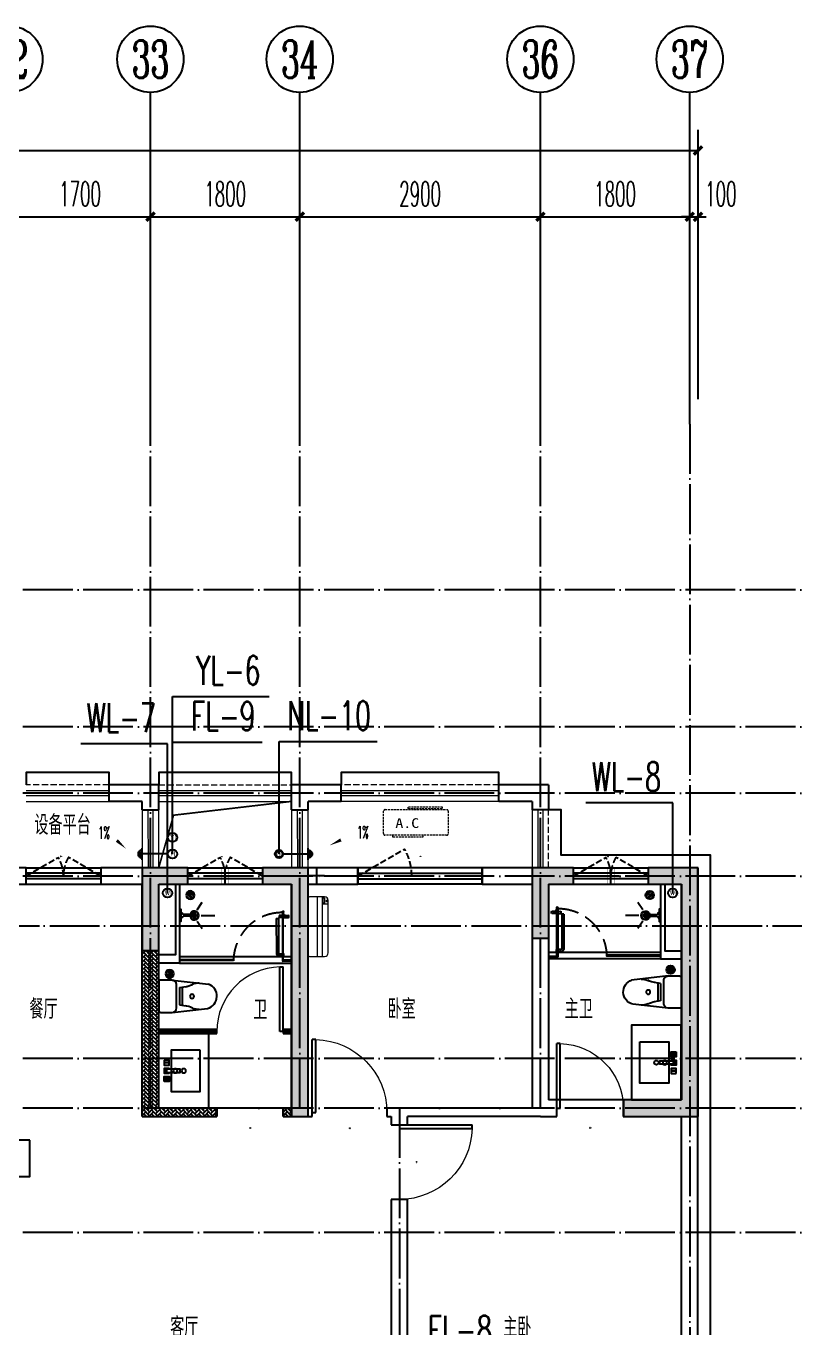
# Model space of a CAD drawing. Extents: x 27938 to 1507990, y 110129 to 923079.
# Drawn here: x 869917 to 879186, y 367474 to 383174 of the extents above; entities that cross this region are included whole.
import ezdxf
from ezdxf.enums import TextEntityAlignment as Align

# ---------------------------------------------------------------- set-up
doc = ezdxf.new("R2010")
doc.units = 0
doc.header["$LTSCALE"] = 1000
doc.header["$MEASUREMENT"] = 0
doc.linetypes.add('DASH', pattern=[0.35, 0.25, -0.1])
doc.linetypes.add('DOTE', pattern=[2.42, 2, -0.2, 0.02, -0.2])
for name, color, linetype in [('AXIS', 3, 'Continuous'), ('AXIS_TEXT', 7, 'Continuous'), ('COLUMN', 9, 'Continuous'), ('CURTWALL', 4, 'Continuous'), ('DIM_凝结', 150, 'Continuous'), ('DIM_废水', 31, 'Continuous'), ('DIM_污水', 2, 'Continuous'), ('DIM_雨水', 4, 'Continuous'), ('DOTE', 1, 'Continuous'), ('EQUIP_污水', 7, 'Continuous'), ('IP-bath&kitchen-JOHNSON', 4, 'Continuous'), ('LVTRY', 6, 'Continuous'), ('P-bath&kitchen-JOHNSON', 4, 'Continuous'), ('PUB_HATCH', 8, 'Continuous'), ('PUB_TEXT', 4, 'Continuous'), ('VPIPE-中水', 122, 'Continuous'), ('VPIPE-凝结', 150, 'N'), ('VPIPE-废水', 31, 'Continuous'), ('VPIPE-污水', 2, 'W'), ('VPIPE-雨水', 4, 'Y'), ('WALL', 9, 'Continuous'), ('WINDOW', 4, 'Continuous'), ('WINDOW_TEXT', 7, 'Continuous'), ('保温', 6, 'Continuous'), ('机电标识类', 1, 'Continuous'), ('看线', 251, 'Continuous')]:
    doc.layers.add(name, color=color, linetype=linetype)
for name, color, linetype, lineweight in [('平面-排水沟', 86, 'Continuous', 15), ('平面-栏杆', 135, 'Continuous', 15), ('平面-看线', 45, 'Continuous', 15), ('平面-空调室内机', 176, 'Continuous', 9), ('平面-空调预留孔', 173, 'Continuous', 15), ('空调', 76, 'Continuous', 13)]:
    doc.layers.add(name, color=color, linetype=linetype, lineweight=lineweight)
doc.styles.add('_TCH_AXIS', font='COMPLEX', dxfattribs={"bigfont": 'GBCBIG'})
doc.styles.add('_TCH_DIM', font='SIMPLEX.shx', dxfattribs={"width": 0.7, "bigfont": 'GBCBIG.shx'})
doc.styles.add('_TCH_DIM_T3', font='SIMPLEX.shx', dxfattribs={"width": 0.494118, "bigfont": 'GBCBIG.shx'})
doc.styles.add('_TCH_WINDOW', font='SIMPLEX.shx', dxfattribs={"width": 0.7, "height": 3.5, "bigfont": 'GBCBIG.shx'})
doc.styles.add('_TWT_SERIAL', font='SIMPLEX', dxfattribs={"width": 0.8, "height": 3.5, "bigfont": 'HZTXT'})
doc.styles.add('COMPLEX', font='COMPLEX')
doc.styles.get("Standard").update_dxf_attribs({"font": 'gbenor.shx', "bigfont": 'gbcbig.shx'})
doc.styles.add('黑体', font='simhei.ttf')
doc.linetypes.add('N', pattern='A,3,-0.2,["N",Standard,S=0.25,R=0,X=-0.1,Y=-0.115],-0.2', length=3.4)
doc.linetypes.add('W', pattern='A,3,-0.2,["W",Standard,S=0.25,R=0,X=-0.1,Y=-0.115],-0.2', length=3.4)
doc.linetypes.add('Y', pattern='A,3,-0.2,["Y",Standard,S=0.25,R=0,X=-0.1,Y=-0.115],-0.2', length=3.4)
doc.dimstyles.new('_TCH_ARCH&&100', dxfattribs={"dimtxt": 297.5, "dimasz": 100, "dimexe": 250, "dimexo": 300, "dimgap": 126.25, "dimtad": 1, "dimdec": 0, "dimzin": 0, "dimdsep": 46, "dimtxsty": '_TCH_DIM_T3', "dimblk": 'ARCHTICK', "dimcen": 0.09, "dimclrt": 4, "dimazin": 2, "dimtfac": 1, "dimtdec": 0, "dimtix": 1, "dimtmove": 2, "dimatfit": 3, "dimfxl": 100, "dimtolj": 1, "dimtzin": 0, "dimarcsym": 0})
pattern_1 = [(45, (0, 0), (0, 47.4157523), [100.584, -33.528]), (135, (23.708, 23.708), (3e-15, 47.4157523), [100.584, -33.528])]

# ---------------------------------------------------------------- blocks, each defined once
blk = doc.blocks.new('GDGDGDSDA')
at = {"layer": 'DOTE', "color": 0, "linetype": 'DOTE', "ltscale": 0.3}
for p, q in [((462835, 367858), (462835, 376108)), ((464635, 367858), (464635, 376108)), ((467535, 367858), (467535, 376108)), ((469335, 376108), (469335, 359558)), ((471335, 374108), (417335, 374108)), ((471335, 372458), (417335, 372458)), ((471335, 371658), (417335, 371658)), ((471335, 370658), (417335, 370658)), ((417335, 370059), (471335, 370059)), ((471335, 368458), (417335, 368458)), ((471335, 367858), (417335, 367858)), ((465835, 367858), (465835, 359558)), ((471335, 366358), (417335, 366358))]:
    blk.add_line(p, q, dxfattribs=at)
blk = doc.blocks.new('rrrrrrrrrrrra')
at = {"color": 0}
for p, q in [((253, 484), (-87, 484)), ((-112, 459), (-112, 324)), ((-112, 324), (-64, -103)), ((278, 324), (228, -116)), ((278, 324), (278, 459)), ((-59, 271), (224, 271)), ((-21, 232), (-34, 154)), ((191, 200), (-26, 200)), ((186, 232), (-21, 232)), ((186, 232), (199, 154))]:
    blk.add_line(p, q, dxfattribs=at)
for centre, radius, start, end in [((-87, 459), 25, 90, 180), ((253, 459), 25, 0, 90), ((-59, 324), 53.3, 180, 270), ((224, 324), 53.3, 270, 0), ((-323, 210), 294, 333.5369, 351.4828), ((488, 210), 294, 188.5172, 206.4631), ((149, -3), 224, 158.5202, 180), ((16, -3), 224, 0, 21.4798), ((84, -64), 153, 195.0773, 340.1181)]:
    blk.add_arc(centre, radius, start, end, dxfattribs=at)
blk = doc.blocks.new('A$C1E0F638F')
at = {"color": 0}
for points in [[(500, 435), (500, 85), (0, 85), (0, 435)], [(270, 30), (230, 30), (230, 195), (270, 195)], [(120, 0), (180, 0), (180, 60), (120, 60)], [(147, 55), (153, 55), (153, 5), (147, 5)], [(230, 30), (270, 30), (270, 10), (230, 10)], [(380, 0), (320, 0), (320, 60), (380, 60)], [(353, 55), (347, 55), (347, 5), (353, 5)]]:
    blk.add_lwpolyline(points, close=True, dxfattribs=at)
blk.add_lwpolyline([(270, 60), (280, 60), (280, 0), (220, 0), (220, 60), (230, 60)], dxfattribs=at)
blk.add_circle((250, 236), 26, dxfattribs=at)
blk = doc.blocks.new('$lvtry$00000171')
at = {"color": 0}
for p, q in [((-74, 11), (-11, 74)), ((-70, -27), (27, 70)), ((-53, -53), (53, 53)), ((-27, -70), (70, 27)), ((11, -74), (74, -11))]:
    blk.add_line(p, q, dxfattribs=at)
blk.add_circle((0, 0), 75, dxfattribs=at)
blk.add_point((0, 0), dxfattribs=at)
blk = doc.blocks.new('135')
blk.add_hatch(color=0).paths.add_polyline_path([(5, 2), (4, -1), (-5, 2), (-4, 5)])
at = {"color": 0}
for p, q in [((-6, 19), (-3, 19)), ((-3, 19), (-6, 19)), ((-6, 3), (5, -2)), ((-6, 3), (-5, 3)), ((-5, 11), (-5, 31)), ((5, 11), (-5, 11)), ((5, 10), (-5, 10)), ((-5, 3), (-4, 6)), ((-4, 6), (5, 2)), ((0, 0), (0, 39)), ((6, 19), (3, 19)), ((3, 19), (6, 19)), ((4, -1), (5, 2)), ((5, 11), (5, 32)), ((4, -1), (6, -2))]:
    blk.add_line(p, q, dxfattribs=at)
for centre, radius, start, end in [((6, 16), 13.5, 151.0147, 204.8403), ((13, 4), 20.5, 163.0924, 182.0012), ((-6, 4), 1, 184.2275, 248.4661), ((-5, 22), 0.5, 335.7643, 151.0147), ((4, 18), 9.42, 155.7643, 171.9773), ((9, 15), 14.6, 166.278, 198.0953), ((14, 4), 19.5, 163.7443, 182.5269), ((-5, 3), 0.5, 181.9385, 247.2597), ((5, 22), 0.5, 29.8425, 204.574), ((-6, 17), 11.7, 10.475, 24.574), ((-6, 15), 12.4, 338.6449, 16.0476), ((29, 7), 24, 172.9439, 199.2318), ((-6, 16), 13.4, 334.9111, 29.8425), ((26, 6), 20.6, 169.1454, 199.9526), ((6, -1), 1.17, 247.4597, 19.9526), ((6, -1), 0.5, 247.4597, 19.2318)]:
    blk.add_arc(centre, radius, start, end, dxfattribs=at)
blk.add_open_spline([(-5, 31), (-4, 31), (-2, 33), (1, 29), (3, 31), (5, 32)], degree=3, knots=[0, 0, 0, 0, 3.066329, 6.218313, 11.124135, 11.124135, 11.124135, 11.124135], dxfattribs=at)
blk = doc.blocks.new('SDFAWERAWER')
at = {"layer": 'LVTRY', "color": 0}
for p, q in [((593941, -1242210), (593784, -1242595)), ((593965, -1242220), (593807, -1242604)), ((593941, -1242210), (593965, -1242220)), ((593988, -1242191), (593978, -1242214)), ((594007, -1242226), (593978, -1242214)), ((594017, -1242203), (593988, -1242191)), ((594016, -1242220), (594027, -1242193)), ((594016, -1242220), (594022, -1242223)), ((594026, -1242204), (594018, -1242222)), ((594018, -1242222), (594021, -1242220)), ((594025, -1242211), (594021, -1242220)), ((594023, -1242221), (594022, -1242223)), ((594022, -1242223), (594024, -1242222)), ((594023, -1242211), (594030, -1242194)), ((594024, -1242221), (594024, -1242222)), ((594025, -1242211), (594031, -1242197)), ((594027, -1242193), (594033, -1242195)), ((594028, -1242234), (594078, -1242255)), ((594030, -1242194), (594031, -1242197)), ((594032, -1242197), (594033, -1242195)), ((594033, -1242195), (594034, -1242197)), ((594034, -1242198), (594034, -1242197)), ((594047, -1242201), (594036, -1242229)), ((594036, -1242229), (594039, -1242230)), ((594037, -1242211), (594088, -1242232)), ((594039, -1242230), (594045, -1242214)), ((594039, -1242230), (594042, -1242228)), ((594042, -1242228), (594051, -1242205)), ((594050, -1242202), (594043, -1242218)), ((594047, -1242201), (594050, -1242202)), ((594050, -1242202), (594051, -1242205)), ((594057, -1242246), (594067, -1242223)), ((593784, -1242595), (593807, -1242604)), ((593803, -1242641), (593813, -1242618)), ((593803, -1242641), (593833, -1242653)), ((593813, -1242618), (593842, -1242630)), ((593842, -1242630), (593833, -1242653)), ((593834, -1242656), (593833, -1242653)), ((593845, -1242629), (593834, -1242656)), ((593848, -1242630), (593836, -1242657)), ((593845, -1242629), (593842, -1242630)), ((593848, -1242630), (593845, -1242629)), ((593847, -1242662), (593858, -1242634)), ((593850, -1242663), (593861, -1242635)), ((593852, -1242662), (593862, -1242637)), ((593858, -1242634), (593861, -1242635)), ((593861, -1242635), (593862, -1242637)), ((593836, -1242657), (593834, -1242656)), ((593847, -1242662), (593850, -1242663))]:
    blk.add_line(p, q, dxfattribs=at)
blk.add_lwpolyline([(593823, -1242717), (594046, -1242174), (594037, -1242170), (593814, -1242713)], close=True, dxfattribs=at)
blk.add_arc((594075, -1242240), 15.3, 281.7932, 33.7019, dxfattribs=at)
for centre, major_axis, start_param, end_param in [((593974, -1242224), (3.93, 9.6), 0, 1.570796), ((593817, -1242608), (13.5, 33.1), 1.570796, 3.141593), ((593817, -1242608), (3.93, 9.6), 1.570796, 3.141593)]:
    blk.add_ellipse(centre, major_axis=major_axis, ratio=1, start_param=start_param, end_param=end_param, dxfattribs=at)
at = {"layer": 'P-bath&kitchen-JOHNSON', "color": 0, "linetype": 'DASH'}
blk.add_arc((593810, -1242714), 586, 67.5369, 157.1325, dxfattribs=at)
at = {"layer": 'LVTRY', "color": 8, "xscale": -1, "rotation": 157.7329157530927}
blk.add_blockref('135', (594045, -1242162), dxfattribs=at)
blk = doc.blocks.new('A$C5DCB2F21')
at = {"layer": 'IP-bath&kitchen-JOHNSON', "color": 0}
for p, q in [((-68, -213), (-158, -275)), ((0, -261), (0, -425)), ((68, -213), (158, -275))]:
    blk.add_line(p, q, dxfattribs=at)
for centre, major_axis, ratio, start_param, end_param in [((0, -179), (-51, 0), 0.990052, -1.36297, 4.504563), ((0, -178), (-26.8, 0), 0.994812, -1.167677, 4.309269)]:
    blk.add_ellipse(centre, major_axis=major_axis, ratio=ratio, start_param=start_param, end_param=end_param, dxfattribs=at)
at = {"layer": 'LVTRY', "color": 0}
for p, q in [((74, 0), (-74, 0)), ((-10, -174), (-10, -49)), ((11, -174), (11, -49))]:
    blk.add_line(p, q, dxfattribs=at)
blk.add_lwpolyline([(74, 0), (74, -16), (-74, -16), (-74, 0)], dxfattribs=at)
for points in [[(-26, -31, -0.364142), (-38, -16, -0.020495)], [(-10, -49, 0.214893), (-26, -31, 7.649644)], [(11, -49, -0.21439), (26, -31, -7.649644)], [(26, -31, 0.364142), (38, -16, 0.020495)]]:
    blk.add_lwpolyline(points, format="xyb", dxfattribs=at)
blk.add_arc((0, -174), 10.5, 180, 0, dxfattribs=at)
for centre, major_axis, ratio, start_param, end_param in [((0, -181), (53.6, 0), 0.987577, 1.76809, 7.656688), ((-12, -165), (0, 1.43), 0.85, -1.570796, 4.712389), ((-12, -189), (0, 1.43), 0.85, 4.712389, 10.995574), ((12, -165), (0, 1.43), 0.85, 4.712389, 10.995574), ((12, -189), (0, 1.43), 0.85, 4.712389, 10.995574)]:
    blk.add_ellipse(centre, major_axis=major_axis, ratio=ratio, start_param=start_param, end_param=end_param, dxfattribs=at)
blk = doc.blocks.new('GDGDRGDGRD')
at = {"layer": 'IP-bath&kitchen-JOHNSON', "color": 0}
for p, q in [((490533, 524228), (491883, 524228)), ((490533, 524193), (491183, 524193)), ((490533, 524183), (491183, 524183)), ((490533, 524148), (491883, 524148)), ((491183, 524183), (491183, 524193)), ((491883, 524183), (491783, 524183)), ((491783, 524173), (491783, 524183)), ((491883, 524173), (491783, 524173))]:
    blk.add_line(p, q, dxfattribs=at)
for points in [[(490533, 525048), (490533, 524148), (490283, 524148)], [(490483, 525048), (490483, 524248), (490283, 524248)]]:
    blk.add_lwpolyline(points, dxfattribs=at)
at = {"layer": 'LVTRY', "color": 0}
blk.add_lwpolyline([(490883, 522448), (490283, 522448), (490283, 523348), (490883, 523348)], close=True, dxfattribs=at)
at = {"layer": 'IP-bath&kitchen-JOHNSON', "color": 8}
for name, p, rotation in [('A$C5DCB2F21', (490533, 524673), 90.008488524447), ('SDFAWERAWER', (-528536, 1449334), 22.25976934310711)]:
    blk.add_blockref(name, p, dxfattribs=dict(at, rotation=rotation))
at = {"layer": 'LVTRY', "color": 8, "xscale": -0.6666666667107826, "yscale": 0.6666666667107826}
for p in [(490663, 524918), (490413, 524018)]:
    blk.add_blockref('$lvtry$00000171', p, dxfattribs=at)
at = {"layer": 'LVTRY', "color": 8, "extrusion": (0, 0, -1), "xscale": -1, "zscale": -1, "rotation": 270}
blk.add_blockref('rrrrrrrrrrrra', (-490766, 523666), dxfattribs=at)
at = {"layer": 'LVTRY', "color": 8, "xscale": -1, "rotation": 270}
blk.add_blockref('A$C1E0F638F', (490347, 522649), dxfattribs=at)
blk = doc.blocks.new('GFDGFSDFGD')
at = {"layer": 'PUB_HATCH'}
for points in [[(464567, 373024), (464017, 373024), (464017, 372024), (464217, 372024), (464217, 372824), (464567, 372824)], [(465467, 373024), (465467, 372824), (465817, 372824), (465817, 370024), (466017, 370024), (466017, 373024)], [(469217, 373024), (468717, 373024), (468717, 372174), (468917, 372174), (468917, 372824), (469217, 372824)], [(470117, 373024), (470117, 372824), (470517, 372824), (470517, 370224), (469817, 370224), (469817, 370024), (470717, 370024), (470717, 373024)]]:
    blk.add_hatch(color=256, dxfattribs=at).paths.add_polyline_path(points)
at = {"layer": 'COLUMN', "color": 6}
for p, q in [((464567, 373024), (464017, 373024)), ((464017, 373024), (464017, 372024)), ((464567, 372824), (464567, 373024)), ((465467, 373024), (465467, 372824)), ((466017, 373024), (465467, 373024)), ((466017, 370024), (466017, 373024)), ((469217, 373024), (468717, 373024)), ((468717, 373024), (468717, 372174)), ((469217, 372824), (469217, 373024)), ((470117, 373024), (470117, 372824)), ((470717, 373024), (470117, 373024)), ((470717, 370024), (470717, 373024)), ((464217, 372024), (464217, 372824)), ((464217, 372824), (464567, 372824)), ((465467, 372824), (465817, 372824)), ((465817, 372824), (465817, 370024)), ((468917, 372174), (468917, 372824)), ((468917, 372824), (469217, 372824)), ((470117, 372824), (470517, 372824)), ((470517, 372824), (470517, 370224)), ((468717, 372174), (468917, 372174)), ((464017, 372024), (464217, 372024)), ((470517, 370224), (469817, 370224)), ((469817, 370224), (469817, 370024)), ((465817, 370024), (466017, 370024)), ((469817, 370024), (470717, 370024))]:
    blk.add_line(p, q, dxfattribs=at)
blk = doc.blocks.new('GDFGDGRD')
at = {"layer": '保温', "linetype": 'ByBlock', "ltscale": 10}
h = blk.add_hatch(dxfattribs=at)
h.set_pattern_fill('AR-HBONE', color=251, scale=55)
h.set_pattern_definition(pattern_1)
h.paths.add_polyline_path([(427217, 370024), (427217, 372024), (427017, 372024), (427017, 370024)])
h = blk.add_hatch(dxfattribs=at)
h.set_pattern_fill('AR-HBONE', color=251, scale=55)
h.set_pattern_definition(pattern_1)
h.paths.add_polyline_path([(425517, 370024), (425517, 370124), (425417, 370124), (425417, 370024)])
h = blk.add_hatch(dxfattribs=at)
h.set_pattern_fill('AR-HBONE', color=251, scale=55)
h.set_pattern_definition(pattern_1)
h.paths.add_polyline_path([(427017, 370024), (427017, 370124), (426317, 370124), (426317, 370024)])
blk = doc.blocks.new('A$C001338C2')
for p, q in [((0, 249), (0, 22)), ((845, 304), (55, 304)), ((109, 215), (109, 304)), ((900, 22), (900, 249)), ((22, 0), (878, 0))]:
    blk.add_line(p, q)
at = {"lineweight": 5}
for p, q in [((900, 215), (0, 215)), ((900, 143), (0, 143))]:
    blk.add_line(p, q, dxfattribs=at)
for points in [[(89, 226), (22, 226, -0.414214), (17, 232), (17, 243, -0.414214), (22, 249), (89, 249, -0.414214), (95, 243), (95, 232, -0.414214)], [(73, 275), (57, 275, -0.414214), (51, 281), (51, 283, -0.414214), (57, 289), (73, 289, -0.414214), (79, 283), (79, 281, -0.414214)]]:
    blk.add_lwpolyline(points, format="xyb", close=True)
for centre, radius, start, end in [((55, 249), 55, 90, 180), ((845, 249), 55, 360, 90), ((22, 22), 22, 180, 270), ((878, 22), 22, 270, 360)]:
    blk.add_arc(centre, radius, start, end)
blk = doc.blocks.new('dongkong')
blk.add_wipeout([(-603756, 210771), (-603756, 210571), (-603836, 210571), (-603836, 210771)])
at = {"layer": '机电标识类', "color": 250, "linetype": 'DASH', "ltscale": 400}
for p, q in [((-603796, 210771), (-603796, 210571)), ((-603896, 210671), (-603696, 210671))]:
    blk.add_line(p, q, dxfattribs=at)
at = {"layer": '空调', "color": 6, "linetype": 'DASH', "const_width": 2}
blk.add_lwpolyline([(-603756, 210771), (-603756, 210571), (-603836, 210571), (-603836, 210771)], close=True, dxfattribs=at)
blk = doc.blocks.new('$TCHSYS$DOOR2D')
for p, q in [((0.45, 0.975), (0.5, 0.975)), ((0.45, 0), (0.45, 0.975)), ((0.5, 0), (0.5, 0.975)), ((0.5, 0), (0.45, 0))]:
    blk.add_line(p, q)
at = {"lineweight": 13}
blk.add_arc((0.475, 0), 0.975, 91.4693, 180, dxfattribs=at)
blk = doc.blocks.new('DSGDFGF')
at = {"layer": 'CURTWALL', "color": 0}
for p, q in [((676992, 342105), (676292, 342105)), ((676292, 342105), (676292, 342055)), ((676992, 342055), (676992, 342105)), ((677892, 342105), (677792, 342105)), ((677792, 342105), (677792, 342055)), ((677892, 342055), (677892, 342105)), ((676292, 342089), (676992, 342089)), ((676292, 342072), (676992, 342072)), ((676292, 342055), (676992, 342055)), ((677792, 342089), (677892, 342089)), ((677792, 342072), (677892, 342072)), ((677792, 342055), (677892, 342055))]:
    blk.add_line(p, q, dxfattribs=at)
at = {"layer": 'IP-bath&kitchen-JOHNSON', "color": 0}
for p, q in [((676542, 342985), (677892, 342985)), ((676542, 342950), (677192, 342950)), ((676542, 342940), (677192, 342940)), ((676542, 342905), (677892, 342905)), ((677192, 342940), (677192, 342950)), ((677892, 342940), (677792, 342940)), ((677792, 342930), (677792, 342940)), ((677892, 342930), (677792, 342930))]:
    blk.add_line(p, q, dxfattribs=at)
for points in [[(676542, 343855), (676542, 342905), (676292, 342905)], [(676492, 343855), (676492, 343005), (676292, 343005)]]:
    blk.add_lwpolyline(points, dxfattribs=at)
at = {"layer": 'LVTRY', "color": 0}
blk.add_lwpolyline([(676892, 341155), (676292, 341155), (676292, 342055), (676892, 342055)], close=True, dxfattribs=at)
at = {"layer": 'CURTWALL', "color": 0, "xscale": 800, "yscale": 800, "zscale": 50, "rotation": 5.54452612062199e-09}
blk.add_blockref('$TCHSYS$DOOR2D', (677392, 342080), dxfattribs=at)
at = {"layer": 'IP-bath&kitchen-JOHNSON', "color": 8}
for name, p, rotation in [('A$C5DCB2F21', (676542, 343480), 90.00848852444699), ('SDFAWERAWER', (-342526, 1268091), 22.25976934310714)]:
    blk.add_blockref(name, p, dxfattribs=dict(at, rotation=rotation))
at = {"layer": 'LVTRY', "color": 8, "xscale": -0.6666666667107826, "yscale": 0.6666666667107826}
for p in [(676672, 343725), (676422, 342775)]:
    blk.add_blockref('$lvtry$00000171', p, dxfattribs=at)
at = {"layer": 'LVTRY', "color": 8, "extrusion": (0, 0, -1), "xscale": -1, "zscale": -1, "rotation": 270}
blk.add_blockref('rrrrrrrrrrrra', (-676776, 342423), dxfattribs=at)
at = {"layer": 'LVTRY', "color": 8, "xscale": -1, "rotation": 270}
blk.add_blockref('A$C1E0F638F', (676357, 341356), dxfattribs=at)
blk = doc.blocks.new('gsergvr')
at = {"layer": '平面-空调预留孔', "linetype": 'DASH', "ltscale": 0.1}
for p, q in [((34075, 17176), (34075, 17166)), ((34085, 17156), (34438, 17156)), ((34448, 17166), (34448, 17176))]:
    blk.add_line(p, q, dxfattribs=at)
blk.add_lwpolyline([(34729, 17176), (33989, 17176, -0.414214), (33969, 17196), (33969, 17466, -0.414214), (33989, 17486), (34729, 17486, -0.414214), (34749, 17466), (34749, 17196, -0.414214)], format="xyb", close=True, dxfattribs=at)
blk.add_lwpolyline([(34679, 17515), (34260, 17515), (34260, 17500), (34679, 17500)], close=True, dxfattribs=at)
for centre, start, end in [((34085, 17166), 180, 270), ((34438, 17166), 270, 0)]:
    blk.add_arc(centre, 10, start, end, dxfattribs=at)
at = {"layer": '平面-空调预留孔', "color": 251, "linetype": 'DASH', "ltscale": 0.1, "true_color": 0x636466, "style": '黑体', "width": 1.2}
blk.add_text('A.C', height=117, dxfattribs=at).set_placement((34111, 17265))
blk = doc.blocks.new('rtyryrtyeeretee')
at = {"layer": '平面-空调预留孔'}
blk.add_blockref('gsergvr', (635673, 326706), dxfattribs=at)
blk = doc.blocks.new('A$C7A951E79')
at = {"layer": 'LVTRY'}
for p, q in [((-7, 49), (-49, 7)), ((0, 28), (-47, -18)), ((0, 0), (-35, -35)), ((0, -71), (0, 71)), ((0, -28), (-18, -47))]:
    blk.add_line(p, q, dxfattribs=at)
blk.add_arc((0, 0), 49.9, 89.9757, 269.9757, dxfattribs=at)
blk.add_point((0, 0), dxfattribs=at)
blk = doc.blocks.new('A$C42425DA4')
blk.add_blockref('A$C7A951E79', (38800, 0))
at = {"xscale": -1}
blk.add_blockref('A$C7A951E79', (40800, 0), dxfattribs=at)
blk = doc.blocks.new('_ArchTick')
at = {"color": 0, "linetype": 'ByBlock', "const_width": 0.4}
blk.add_lwpolyline([(-0.5, -0.5), (0.5, 0.5)], dxfattribs=at)
blk = doc.blocks.new('*D1001')
at = {"layer": 'AXIS', "color": 0, "lineweight": -2}
for p, q in [((877917, 378674), (877917, 381124)), ((878017, 378674), (878017, 381124)), ((877917, 380874), (877817, 380874)), ((877917, 380874), (878017, 380874)), ((878017, 380874), (878117, 380874))]:
    blk.add_line(p, q, dxfattribs=at)
at = {"layer": 'Defpoints', "color": 0}
for p in [(878017, 380874), (877917, 378374), (878017, 378374)]:
    blk.add_point(p, dxfattribs=at)
at = {"layer": 'AXIS', "color": 0, "lineweight": -2, "xscale": 100, "yscale": 100, "zscale": 100}
blk.add_blockref('_ArchTick', (877917, 380874), dxfattribs=at)
at = {"layer": 'AXIS', "color": 0, "lineweight": -2, "xscale": 100, "yscale": 100, "zscale": 100, "rotation": 180}
blk.add_blockref('_ArchTick', (878017, 380874), dxfattribs=at)
at = {"layer": 'AXIS', "color": 4, "insert": (878292, 381149), "char_height": 297.5, "attachment_point": 5, "style": '_TCH_DIM_T3'}
blk.add_mtext('\\A1;100', dxfattribs=at)
blk = doc.blocks.new('*D1002')
at = {"layer": 'AXIS', "color": 0, "lineweight": -2}
for p, q in [((876117, 378674), (876117, 381124)), ((877917, 378674), (877917, 381124)), ((876117, 380874), (877917, 380874))]:
    blk.add_line(p, q, dxfattribs=at)
at = {"layer": 'Defpoints', "color": 0}
for p in [(877917, 380874), (876117, 378374), (877917, 378374)]:
    blk.add_point(p, dxfattribs=at)
at = {"layer": 'AXIS', "color": 0, "lineweight": -2, "xscale": 100, "yscale": 100, "zscale": 100, "rotation": 180}
blk.add_blockref('_ArchTick', (876117, 380874), dxfattribs=at)
at = {"layer": 'AXIS', "color": 0, "lineweight": -2, "xscale": 100, "yscale": 100, "zscale": 100}
blk.add_blockref('_ArchTick', (877917, 380874), dxfattribs=at)
at = {"layer": 'AXIS', "color": 4, "insert": (877017, 381149), "char_height": 297.5, "attachment_point": 5, "style": '_TCH_DIM_T3'}
blk.add_mtext('\\A1;1800', dxfattribs=at)
blk = doc.blocks.new('*D1003')
at = {"layer": 'AXIS', "color": 0, "lineweight": -2}
for p, q in [((873217, 378674), (873217, 381124)), ((876117, 378674), (876117, 381124)), ((873217, 380874), (876117, 380874))]:
    blk.add_line(p, q, dxfattribs=at)
at = {"layer": 'Defpoints', "color": 0}
for p in [(876117, 380874), (873217, 378374), (876117, 378374)]:
    blk.add_point(p, dxfattribs=at)
at = {"layer": 'AXIS', "color": 0, "lineweight": -2, "xscale": 100, "yscale": 100, "zscale": 100, "rotation": 180}
blk.add_blockref('_ArchTick', (873217, 380874), dxfattribs=at)
at = {"layer": 'AXIS', "color": 0, "lineweight": -2, "xscale": 100, "yscale": 100, "zscale": 100}
blk.add_blockref('_ArchTick', (876117, 380874), dxfattribs=at)
at = {"layer": 'AXIS', "color": 4, "insert": (874667, 381149), "char_height": 297.5, "attachment_point": 5, "style": '_TCH_DIM_T3'}
blk.add_mtext('\\A1;2900', dxfattribs=at)
blk = doc.blocks.new('*D1004')
at = {"layer": 'AXIS', "color": 0, "lineweight": -2}
for p, q in [((871417, 378674), (871417, 381124)), ((873217, 378674), (873217, 381124)), ((871417, 380874), (873217, 380874))]:
    blk.add_line(p, q, dxfattribs=at)
at = {"layer": 'Defpoints', "color": 0}
for p in [(873217, 380874), (871417, 378374), (873217, 378374)]:
    blk.add_point(p, dxfattribs=at)
at = {"layer": 'AXIS', "color": 0, "lineweight": -2, "xscale": 100, "yscale": 100, "zscale": 100, "rotation": 180}
blk.add_blockref('_ArchTick', (871417, 380874), dxfattribs=at)
at = {"layer": 'AXIS', "color": 0, "lineweight": -2, "xscale": 100, "yscale": 100, "zscale": 100}
blk.add_blockref('_ArchTick', (873217, 380874), dxfattribs=at)
at = {"layer": 'AXIS', "color": 4, "insert": (872317, 381149), "char_height": 297.5, "attachment_point": 5, "style": '_TCH_DIM_T3'}
blk.add_mtext('\\A1;1800', dxfattribs=at)
blk = doc.blocks.new('*D1005')
at = {"layer": 'AXIS', "color": 0, "lineweight": -2}
for p, q in [((869717, 378674), (869717, 381124)), ((871417, 378674), (871417, 381124)), ((869717, 380874), (871417, 380874))]:
    blk.add_line(p, q, dxfattribs=at)
at = {"layer": 'Defpoints', "color": 0}
for p in [(871417, 380874), (869717, 378374), (871417, 378374)]:
    blk.add_point(p, dxfattribs=at)
at = {"layer": 'AXIS', "color": 0, "lineweight": -2, "xscale": 100, "yscale": 100, "zscale": 100, "rotation": 180}
blk.add_blockref('_ArchTick', (869717, 380874), dxfattribs=at)
at = {"layer": 'AXIS', "color": 0, "lineweight": -2, "xscale": 100, "yscale": 100, "zscale": 100}
blk.add_blockref('_ArchTick', (871417, 380874), dxfattribs=at)
at = {"layer": 'AXIS', "color": 4, "insert": (870567, 381149), "char_height": 297.5, "attachment_point": 5, "style": '_TCH_DIM_T3'}
blk.add_mtext('\\A1;1700', dxfattribs=at)
blk = doc.blocks.new('*D1025')
at = {"layer": 'AXIS', "color": 0, "lineweight": -2}
for p, q in [((827817, 378674), (827817, 381924)), ((878017, 378674), (878017, 381924)), ((827817, 381674), (878017, 381674))]:
    blk.add_line(p, q, dxfattribs=at)
at = {"layer": 'Defpoints', "color": 0}
for p in [(878017, 381674), (827817, 378374), (878017, 378374)]:
    blk.add_point(p, dxfattribs=at)
at = {"layer": 'AXIS', "color": 0, "lineweight": -2, "xscale": 100, "yscale": 100, "zscale": 100, "rotation": 180}
blk.add_blockref('_ArchTick', (827817, 381674), dxfattribs=at)
at = {"layer": 'AXIS', "color": 0, "lineweight": -2, "xscale": 100, "yscale": 100, "zscale": 100}
blk.add_blockref('_ArchTick', (878017, 381674), dxfattribs=at)
at = {"layer": 'AXIS', "color": 4, "insert": (852917, 381949), "char_height": 297.5, "attachment_point": 5, "style": '_TCH_DIM_T3'}
blk.add_mtext('\\A1;50200', dxfattribs=at)
blk = doc.blocks.new('_AXISO')
blk.add_circle((0, 0), 0.5)
at = {"layer": 'AXIS_TEXT', "style": 'COMPLEX', "width": 1.041667}
blk.add_attdef('A', text='', height=0.56, dxfattribs=at).set_placement((-0.25, -0.28), (0.25, -0.28), align=Align.FIT)
blk = doc.blocks.new('$DorLib2D$00000001')
for p, q in [((0.45, 0.975), (0.5, 0.975)), ((0.45, 0), (0.45, 0.975)), ((0.5, 0), (0.5, 0.975)), ((0.5, 0), (0.45, 0))]:
    blk.add_line(p, q)
at = {"lineweight": 13}
blk.add_arc((0.475, 0), 0.975, 91.4693, 180, dxfattribs=at)
blk = doc.blocks.new('$WINLIB2D$00000001')
at = {"color": 0}
for points in [[(-0.5, 0.5), (-0.5, -0.5)], [(-0.5, 0.5), (0.5, 0.5)], [(0.5, -0.5), (0.5, 0.5)], [(0.5, 0.167), (-0.5, 0.167)], [(0.5, -0.167), (-0.5, -0.167)], [(-0.5, -0.5), (0.5, -0.5)]]:
    blk.add_lwpolyline(points, dxfattribs=at)
blk = doc.blocks.new('$TwtSys$00000147')
blk.add_circle((0, 0, 0), 25)

msp = doc.modelspace()

# ---------------------------------------------------------------- linework, layer by layer
at = {"color": 8}
msp.add_lwpolyline([(869963.6, 369736.8), (868957.6, 369736.8), (868957.6, 369300.8), (869963.6, 369300.8)], close=True, dxfattribs=at)
at = {"layer": 'AXIS', "color": 8}
for p, q in [((871416.6, 378373.7), (871416.6, 382373.7)), ((873216.6, 378373.7), (873216.6, 382373.7)), ((876116.6, 378373.7), (876116.6, 382373.7)), ((877916.6, 378373.7), (877916.6, 382373.7))]:
    msp.add_line(p, q, dxfattribs=at)
at = {"layer": 'DIM_凝结'}
for p, q in [((872966.6, 373189.3), (872966.6, 374544.2)), ((872966.6, 374544.2), (874150.7, 374544.2))]:
    msp.add_line(p, q, dxfattribs=at)
at = {"layer": 'DIM_废水'}
for p, q in [((871681.6, 373188.7), (871681.6, 374537.1)), ((871681.6, 374537.1), (872764.4, 374537.1))]:
    msp.add_line(p, q, dxfattribs=at)
at = {"layer": 'DIM_污水'}
for p, q in [((871621.8, 374517.6), (870576.2, 374517.6)), ((871621.8, 372718.7), (871621.8, 374517.6)), ((877711.5, 373806.3), (876666, 373806.3)), ((877711.5, 372718.7), (877711.5, 373806.3))]:
    msp.add_line(p, q, dxfattribs=at)
at = {"layer": 'DIM_雨水'}
for p, q in [((871681.6, 373388.7), (871681.6, 375089.9)), ((871681.6, 375089.9), (872845.6, 375089.9))]:
    msp.add_line(p, q, dxfattribs=at)
at = {"layer": 'VPIPE-中水', "color": 8, "linetype": 'Continuous'}
for centre in [(871621.8, 372718.7), (877711.4, 372718.8)]:
    msp.add_circle(centre, 55, dxfattribs=at)
at = {"layer": 'VPIPE-凝结', "color": 8, "ltscale": 0.1}
for p, q in [((871626.6, 373189.3), (871316.8, 373189.3)), ((873006.6, 373189.3), (873316.8, 373189.3))]:
    msp.add_line(p, q, dxfattribs=at)
at = {"layer": 'VPIPE-凝结'}
msp.add_circle((872966.6, 373189.3), 50, dxfattribs=at)
at = {"layer": 'VPIPE-凝结', "color": 8}
msp.add_circle((872966.6, 373189.3), 40, dxfattribs=at)
at = {"layer": 'VPIPE-废水', "color": 8}
msp.add_circle((871681.6, 373188.7), 55, dxfattribs=at)
at = {"layer": 'VPIPE-废水'}
msp.add_circle((871681.6, 373188.7), 55, dxfattribs=at)
at = {"layer": 'VPIPE-污水'}
for centre in [(871621.8, 372718.7), (877711.5, 372718.7)]:
    msp.add_circle(centre, 55, dxfattribs=at)
at = {"layer": 'VPIPE-雨水', "color": 8}
msp.add_circle((871681.6, 373388.7), 55, dxfattribs=at)
at = {"layer": 'VPIPE-雨水'}
msp.add_circle((871681.6, 373388.7), 55, dxfattribs=at)
at = {"layer": 'WALL', "color": 8}
for p, q in [((871516.6, 374023.7), (870916.6, 374023.7)), ((870916.6, 373823.7), (870916.6, 374023.7)), ((871516.6, 373723.7), (871516.6, 374023.7)), ((873116.6, 373723.7), (873116.6, 374023.7)), ((873716.6, 374023.7), (873116.6, 374023.7)), ((873716.6, 373823.7), (873716.6, 374023.7)), ((876216.6, 374023.7), (875616.6, 374023.7)), ((875616.6, 373823.7), (875616.6, 374023.7)), ((876216.6, 374023.7), (876216.6, 373723.7)), ((871316.6, 373823.7), (870916.6, 373823.7)), ((871316.6, 373723.7), (871316.6, 373823.7)), ((873316.6, 373723.7), (873316.6, 373823.7)), ((873716.6, 373823.7), (873316.6, 373823.7)), ((876016.6, 373823.7), (875616.6, 373823.7)), ((876016.6, 373823.7), (876016.6, 373723.7)), ((871316.6, 373723.7), (871516.6, 373723.7)), ((873116.6, 373723.7), (873316.6, 373723.7)), ((876216.6, 373723.7), (876016.6, 373723.7)), ((869916.6, 373023.7), (869816.6, 373023.7)), ((869916.6, 372823.7), (869916.6, 373023.7)), ((871416.6, 373023.7), (870816.6, 373023.7)), ((870816.6, 373023.7), (870816.6, 372823.7)), ((871866.6, 373023.7), (871416.6, 373023.7)), ((871866.6, 372823.7), (871866.6, 373023.7)), ((873216.6, 373023.7), (872766.6, 373023.7)), ((872766.6, 373023.7), (872766.6, 372823.7)), ((873916.6, 372823.7), (873916.6, 373023.7)), ((876116.6, 373023.7), (875416.6, 373023.7)), ((875416.6, 373023.7), (875416.6, 372823.7)), ((876516.5, 373023.7), (876116.6, 373023.7)), ((876516.5, 372823.7), (876516.5, 373023.7)), ((878016.6, 373023.7), (877416.5, 373023.7)), ((877416.5, 373023.7), (877416.5, 372823.7)), ((878016.6, 370123.7), (878016.6, 373023.7)), ((869716.6, 372823.7), (869916.6, 372823.7)), ((870816.6, 372823.7), (871316.6, 372823.7)), ((871316.6, 370023.7), (871316.6, 372823.7)), ((871516.6, 370123.7), (871516.6, 372823.7)), ((871516.6, 372823.7), (871866.6, 372823.7)), ((872766.6, 372823.7), (873116.6, 372823.7)), ((873116.6, 370123.7), (873116.6, 372823.7)), ((875416.6, 372823.7), (876016.6, 372823.7)), ((876016.6, 372823.7), (876016.6, 370123.7)), ((876216.6, 372823.7), (876516.5, 372823.7)), ((876216.6, 372823.7), (876216.6, 370223.7)), ((877416.5, 372823.7), (877816.6, 372823.7)), ((877816.6, 370223.7), (877816.6, 372823.7)), ((876316.6, 370223.7), (876216.6, 370223.7)), ((876316.6, 370023.7), (876316.6, 370223.7)), ((877816.6, 370223.7), (877116.6, 370223.7)), ((877116.6, 370223.7), (877116.6, 370023.7)), ((872216.6, 370123.7), (871516.6, 370123.7)), ((872216.6, 370023.7), (872216.6, 370123.7)), ((873116.6, 370123.7), (873016.6, 370123.7)), ((873016.6, 370123.7), (873016.6, 370023.7)), ((873366.6, 370123.7), (873316.6, 370123.7)), ((873366.6, 370023.7), (873366.6, 370123.7)), ((874416.6, 370123.7), (874266.6, 370123.7)), ((874266.6, 370123.7), (874266.6, 370023.7)), ((876016.6, 370123.7), (874416.6, 370123.7)), ((878016.6, 364923.7), (878016.6, 370123.7)), ((871316.6, 370023.7), (872216.6, 370023.7)), ((873016.6, 370023.7), (873216.6, 370023.7)), ((873216.6, 370023.7), (873366.6, 370023.7)), ((874266.6, 370023.7), (874316.6, 370023.7)), ((874316.6, 370023.7), (874316.6, 369923.7)), ((874316.6, 369923.7), (874516.6, 369923.7)), ((876116.6, 370023.7), (874516.6, 370023.7)), ((874516.6, 369923.7), (874516.6, 370023.7)), ((876116.6, 370023.7), (876316.6, 370023.7)), ((877116.6, 370023.7), (877816.6, 370023.7)), ((877816.6, 365123.7), (877816.6, 370023.7)), ((874516.6, 369023.7), (874316.6, 369023.7)), ((874316.6, 369023.7), (874316.6, 365723.7)), ((874516.6, 365723.7), (874516.6, 369023.7))]:
    msp.add_line(p, q, dxfattribs=at)
at = {"layer": 'WINDOW', "color": 8}
for p, q in [((877116.6, 370223.7), (876316.6, 370223.7)), ((873016.6, 370123.7, 800), (872216.6, 370123.7, 800))]:
    msp.add_line(p, q, dxfattribs=at)
at = {"layer": 'WINDOW', "color": 8, "linetype": 'DASH'}
for p, q in [((872216.6, 370123.7), (872216.6, 370023.7)), ((873016.6, 370023.7), (873016.6, 370123.7))]:
    msp.add_line(p, q, dxfattribs=at)
at = {"layer": 'WINDOW', "color": 8, "linetype": 'DASH', "ltscale": 0.3}
for points in [[(873916.6, 372923.7), (874479.7, 373248.4, -0.1314846), (874566.6, 372923.7)], [(869916.6, 372923.7), (870306.3, 373148.7, -0.1316053), (870366.6, 372923.7)], [(870816.6, 372923.7), (870426.8, 373148.7, 0.1316053), (870366.6, 372923.7)], [(871866.5, 372923.7), (872256.2, 373148.7, -0.1316053), (872316.5, 372923.7)], [(872766.5, 372923.7), (872376.7, 373148.7, 0.1316053), (872316.5, 372923.7)]]:
    msp.add_lwpolyline(points, format="xyb", dxfattribs=at)
at = {"layer": '平面-排水沟', "color": 8}
for points in [[(870944.2, 373411.7, 0, 0, 0), (871122.6, 373252.1, 0, 40, 0), (871010.8, 373352.1, 0, 0, 0)], [(873862.7, 373430.5, 0, 0, 0), (873576.6, 373293.7, 0, 40, 0), (873712, 373358.4, 0, 0, 0)]]:
    msp.add_lwpolyline(points, format="xyseb", dxfattribs=at)
at = {"layer": '平面-栏杆', "color": 8}
for points in [[(869916.6, 373953.9), (870916.6, 373954)], [(869916.6, 373893.9), (870916.6, 373894)], [(871516.6, 373953.8), (873116.6, 373954)], [(871516.6, 373893.8), (873116.6, 373894)], [(873716.6, 373953.7), (875616.6, 373954)], [(873716.6, 373893.7), (875616.6, 373894)], [(871386.6, 373723.7), (871386.9, 373023.7)], [(871446.6, 373723.7), (871446.9, 373023.7)], [(873186.6, 373723.7), (873186.9, 373023.7)], [(876086.3, 373723.7), (876086.6, 373023.7)], [(876146.3, 373723.7), (876146.6, 373023.7)]]:
    msp.add_lwpolyline(points, dxfattribs=at)
at = {"layer": '平面-看线', "color": 8}
msp.add_line((871516.9, 373023.7), (871516.6, 373723.7), dxfattribs=at)
at = {"layer": '平面-看线', "color": 8, "linetype": 'DASH', "ltscale": 0.3}
msp.add_line((876216.6, 373023.7), (876216.3, 373723.7), dxfattribs=at)
for points in [[(870916.6, 374023.7), (869916.6, 374023.7)], [(871516.6, 374023.7), (873116.6, 374023.7)], [(875616.6, 374023.7), (873716.6, 374023.7)]]:
    msp.add_lwpolyline(points, dxfattribs=at)
at = {"layer": '平面-看线', "color": 8}
for points in [[(869916.6, 373823.7), (870916.6, 373823.7)], [(871516.6, 373823.7), (873116.6, 373823.7)], [(875616.6, 373823.7), (873716.6, 373823.7)], [(871316.6, 373723.7), (871316.9, 373023.7)], [(873116.6, 373723.7), (873116.9, 373023.7)], [(876016.3, 373723.7), (876016.6, 373023.7)]]:
    msp.add_lwpolyline(points, dxfattribs=at)
at = {"layer": '看线', "color": 8, "ltscale": 0.5}
for points in [[(870916.6, 374023.7), (870916.6, 374173.7), (869916.6, 374173.7), (869916.6, 374023.7)], [(873116.6, 374023.7), (873116.6, 374173.7), (871516.6, 374173.7), (871516.6, 374023.7)], [(875616.6, 374023.7), (875616.6, 374173.7), (873716.6, 374173.7), (873716.6, 374023.7)]]:
    msp.add_lwpolyline(points, dxfattribs=at)
at = {"layer": '看线', "color": 8}
msp.add_lwpolyline([(875366.6, 364773.7), (878166.6, 364773.7), (878166.6, 373173.7), (876366.3, 373173.7), (876366.3, 373723.7), (876216.3, 373723.7)], dxfattribs=at)

# ---------------------------------------------------------------- block references
at = {"color": 8}
for name, p in [('GFDGFSDFGD', (407300, 0)), ('rtyryrtyeeretee', (204584.7, 29532.7)), ('A$C42425DA4', (832516.4, 373189.3))]:
    msp.add_blockref(name, p, dxfattribs=at)
at = {"color": 8, "xscale": -1}
for name, p in [('GDFGDGRD', (1298533.2, 0)), ('GDGDRGDGRD', (1368098.9, -152224.7))]:
    msp.add_blockref(name, p, dxfattribs=at)
at = {"layer": 'AXIS', "color": 8}
ref = msp.add_blockref('_AXISO', (869716.6, 382773.7), dxfattribs=dict(at, xscale=800, yscale=800, zscale=800))
ref.add_attrib('A', '32', dxfattribs={"layer": 'AXIS_TEXT', "color": 8, "ltscale": 0.5, "height": 452.55, "style": '_TCH_AXIS', "width": 0.636364}).set_placement((869490.3, 382547.5), (869942.9, 382547.5), align=Align.FIT)
ref = msp.add_blockref('_AXISO', (871416.6, 382773.7), dxfattribs=dict(at, xscale=800, yscale=800, zscale=800))
ref.add_attrib('A', '33', dxfattribs={"layer": 'AXIS_TEXT', "color": 8, "ltscale": 0.5, "height": 452.55, "style": '_TCH_AXIS', "width": 0.636364}).set_placement((871190.3, 382547.5), (871642.9, 382547.5), align=Align.FIT)
ref = msp.add_blockref('_AXISO', (873216.6, 382773.7), dxfattribs=dict(at, xscale=800, yscale=800, zscale=800))
ref.add_attrib('A', '34', dxfattribs={"layer": 'AXIS_TEXT', "color": 8, "ltscale": 0.5, "height": 452.55, "style": '_TCH_AXIS', "width": 0.6}).set_placement((872990.3, 382547.5), (873442.9, 382547.5), align=Align.FIT)
ref = msp.add_blockref('_AXISO', (876116.6, 382773.7), dxfattribs=dict(at, xscale=800, yscale=800, zscale=800))
ref.add_attrib('A', '36', dxfattribs={"layer": 'AXIS_TEXT', "color": 8, "ltscale": 0.5, "height": 452.55, "style": '_TCH_AXIS', "width": 0.636364}).set_placement((875890.3, 382547.5), (876342.9, 382547.5), align=Align.FIT)
ref = msp.add_blockref('_AXISO', (877916.6, 382773.7), dxfattribs=dict(at, xscale=800, yscale=800, zscale=800))
ref.add_attrib('A', '37', dxfattribs={"layer": 'AXIS_TEXT', "color": 8, "ltscale": 0.5, "height": 452.55, "style": '_TCH_AXIS', "width": 0.636364}).set_placement((877690.3, 382547.5), (878142.9, 382547.5), align=Align.FIT)
at = {"layer": 'DOTE', "color": 169}
msp.add_blockref('GDGDGDSDA', (408581.8, 2265.4), dxfattribs=at)
at = {"layer": 'EQUIP_污水', "yscale": -1, "rotation": 180}
for p in [(871916.6, 371473.6), (877416.6, 371523.7), (877616.5, 370673.7), (871716.6, 370573.7)]:
    msp.add_blockref('$TwtSys$00000147', p, dxfattribs=at)
at = {"layer": 'WINDOW', "color": 8}
ref = msp.add_blockref('$WINLIB2D$00000001', (870366.6, 372923.7), dxfattribs=dict(at, xscale=-900, yscale=200, zscale=-900, rotation=179.999999997536))
ref.add_attrib('A', 'C0914', (870332.8, 373159.1), dxfattribs={"layer": 'WINDOW_TEXT', "color": 8, "ltscale": 0.5, "height": 4.25, "rotation": 360, "style": '_TCH_WINDOW', "width": 0.494118})
ref = msp.add_blockref('$WINLIB2D$00000001', (874666.6, 372923.7), dxfattribs=dict(at, xscale=1500, yscale=200, zscale=1500, rotation=180.0000000030314))
ref.add_attrib('A', 'C1514b', (874661.3, 373159.1), dxfattribs={"layer": 'WINDOW_TEXT', "color": 8, "ltscale": 0.5, "height": 4.25, "rotation": 0, "style": '_TCH_WINDOW', "width": 0.494118})
ref = msp.add_blockref('$DorLib2D$00000001', (873816.6, 370073.7), dxfattribs=dict(at, xscale=900, yscale=-900, zscale=900, rotation=179.9999999967761))
ref.add_attrib('A', 'M0922', (873809.7, 369881), dxfattribs={"layer": 'WINDOW_TEXT', "color": 8, "ltscale": 0.5, "height": 5.95, "rotation": 360, "style": '_TCH_WINDOW', "width": 0.494118})
ref = msp.add_blockref('$DorLib2D$00000001', (876716.6, 370123.7), dxfattribs=dict(at, xscale=800, yscale=-800, zscale=800, rotation=179.9999999939821))
ref.add_attrib('A', 'M0822', (876709.7, 369883.2), dxfattribs={"layer": 'WINDOW_TEXT', "color": 8, "ltscale": 0.5, "height": 5.95, "rotation": 360, "style": '_TCH_WINDOW', "width": 0.494118})
ref = msp.add_blockref('$DorLib2D$00000001', (874416.6, 369473.7), dxfattribs=dict(at, xscale=900, yscale=-900, zscale=900, rotation=89.99999999870155))
ref.add_attrib('A', 'M0922', (874627.5, 369466.9), dxfattribs={"layer": 'WINDOW_TEXT', "color": 8, "ltscale": 0.5, "height": 5.95, "rotation": 90, "style": '_TCH_WINDOW', "width": 0.494118})
at = {"layer": '平面-空调预留孔', "color": 8, "xscale": 0.8000000000465648, "yscale": 0.8000000000465648, "zscale": 0.8000000000465648, "rotation": 270.0000002334302}
msp.add_blockref('A$C001338C2', (873316.6, 372674), dxfattribs=at)

# ---------------------------------------------------------------- texts
at = {"layer": 'DIM_凝结', "color": 7, "style": '_TWT_SERIAL', "width": 0.64}
msp.add_text('NL-10', height=350, dxfattribs=at).set_placement((873067.4, 374684.2))
at = {"layer": 'DIM_废水', "color": 7, "style": '_TWT_SERIAL', "width": 0.64}
for s, p in [('FL-9', (871905, 374677.1)), ('FL-8', (874759.4, 367271.3))]:
    msp.add_text(s, height=350, dxfattribs=at).set_placement(p)
at = {"layer": 'DIM_污水', "color": 7, "style": '_TWT_SERIAL', "width": 0.64}
for s, p in [('WL-7', (870646.2, 374657.6)), ('WL-8', (876736, 373946.3))]:
    msp.add_text(s, height=350, dxfattribs=at).set_placement(p)
at = {"layer": 'DIM_雨水', "color": 7, "style": '_TWT_SERIAL', "width": 0.64}
msp.add_text('YL-6', height=350, dxfattribs=at).set_placement((871965, 375229.9))
at = {"layer": 'PUB_TEXT', "color": 8}
for s, height, p in [('设备平台', 236.31, (870016.3, 373422.7)), ('YL', 56, (871651.2, 373360.7)), ('FL', 56, (871655.9, 373160.7)), ('NL', 56, (872938.6, 373161.3)), ('WL', 56, (871586.8, 372690.7)), ('WL', 56, (877676.4, 372690.8)), ('餐厅', 236.31, (869957.3, 371201.5)), ('卧室', 236.31, (874272.9, 371201.5)), ('卫', 236.3, (872655.7, 371192.5)), ('主卫', 236.31, (876409.9, 371201.5)), ('客厅', 236.31, (871653.6, 367366.2)), ('主卧', 236.31, (875668.6, 367366.2))]:
    msp.add_text(s, height=height, dxfattribs=at).set_placement(p)
at = {"layer": 'WINDOW_TEXT', "color": 8, "style": '_TCH_WINDOW', "width": 0.494118}
msp.add_text('DK0822', height=5.95, rotation=0, dxfattribs=at).set_placement((872608.5, 369881.5))
at = {"layer": '平面-排水沟', "color": 7, "style": '_TCH_DIM', "width": 0.494118}
for p in [(870787.9, 373370.6), (873907.9, 373377.8)]:
    msp.add_text('1%', height=148.75, dxfattribs=at).set_placement(p)

# ---------------------------------------------------------------- dimensions: what is measured, and where the dimension line sits
at = {"layer": 'AXIS', "color": 8}
for p1, p2, distance, picture, middle in [((827816.6, 378373.7), (878016.6, 378373.7), 3300, '*D1025', (852916.6, 381948.7)), ((869716.6, 378373.7), (871416.6, 378373.7), 2500, '*D1005', (870566.6, 381148.7)), ((871416.6, 378373.7), (873216.6, 378373.7), 2500, '*D1004', (872316.6, 381148.7)), ((873216.6, 378373.7), (876116.6, 378373.7), 2500, '*D1003', (874666.6, 381148.7)), ((876116.6, 378373.7), (877916.6, 378373.7), 2500, '*D1002', (877016.6, 381148.7))]:
    dim = msp.add_aligned_dim(p1=p1, p2=p2, distance=distance, dimstyle='_TCH_ARCH&&100', dxfattribs=at)
    dim.commit()
    dim.dimension.update_dxf_attribs({"geometry": picture, "text_midpoint": middle})
dim = msp.add_linear_dim(base=(878016.6, 380873.7), p1=(877916.6, 378373.7), p2=(878016.6, 378373.7), angle=360, dimstyle='_TCH_ARCH&&100', dxfattribs=at)
dim.commit()
dim.dimension.update_dxf_attribs({"geometry": '*D1001', "text_midpoint": (878291.6, 381148.7), "dimtype": 129})

# ---------------------------------------------------------------- next in the draw order: block references
at = {"layer": '平面-空调室内机', "color": 8, "ltscale": 0.3, "rotation": 180}
for p in [(268520.5, 583594.5), (273170.5, 583594.7)]:
    msp.add_blockref('dongkong', p, dxfattribs=at)

# ---------------------------------------------------------------- next in the draw order: linework, layer by layer
at = {"color": 8, "const_width": 20}
msp.add_lwpolyline([(871516.3, 373023.7), (871694.5, 373657.1), (873116.6, 373823.7)], dxfattribs=at)
at = {"layer": 'WINDOW', "color": 8, "linetype": 'DASH', "ltscale": 0.3}
for points in [[(876516.5, 372923.7), (876906.2, 373148.7, -0.1316053), (876966.5, 372923.7)], [(877416.5, 372923.7), (877026.7, 373148.7, 0.1316053), (876966.5, 372923.7)]]:
    msp.add_lwpolyline(points, format="xyb", dxfattribs=at)

# ---------------------------------------------------------------- next in the draw order: block references
at = {"color": 8}
msp.add_blockref('DSGDFGF', (195224.3, 28968.4), dxfattribs=at)
at = {"layer": 'WINDOW', "color": 8}
ref = msp.add_blockref('$WINLIB2D$00000001', (872316.6, 372923.7), dxfattribs=dict(at, xscale=-900, yscale=200, zscale=-900, rotation=179.9999999981768))
ref.add_attrib('A', 'C0914', (872268.2, 373159.1), dxfattribs={"layer": 'WINDOW_TEXT', "color": 8, "ltscale": 0.5, "height": 4.25, "rotation": 360, "style": '_TCH_WINDOW', "width": 0.494118})
ref = msp.add_blockref('$WINLIB2D$00000001', (876966.5, 372923.7), dxfattribs=dict(at, xscale=-900, yscale=200, zscale=-900, rotation=180.000000003513))
ref.add_attrib('A', 'C0914', (876925.2, 373159.1), dxfattribs={"layer": 'WINDOW_TEXT', "color": 8, "ltscale": 0.5, "height": 4.25, "rotation": 0, "style": '_TCH_WINDOW', "width": 0.494118})

# ---------------------------------------------------------------- next in the draw order: block references
at = {"layer": '平面-空调室内机', "color": 8, "ltscale": 0.3, "xscale": -1}
msp.add_blockref('dongkong', (269620.3, 162253), dxfattribs=at)

# ---------------------------------------------------------------- next in the draw order: linework, layer by layer
at = {"layer": 'WALL', "color": 8}
for p, q in [((873916.6, 373023.7), (873216.6, 373023.7)), ((873316.6, 372823.7), (873916.6, 372823.7)), ((873316.6, 370123.7), (873316.6, 372823.7))]:
    msp.add_line(p, q, dxfattribs=at)
at = {"layer": '平面-栏杆', "color": 8}
msp.add_lwpolyline([(873246.6, 373723.7), (873246.9, 373023.7)], dxfattribs=at)
at = {"layer": '平面-看线', "color": 8}
msp.add_line((873316.9, 373023.7), (873316.6, 373723.7), dxfattribs=at)

doc.saveas('drawing.dxf')
